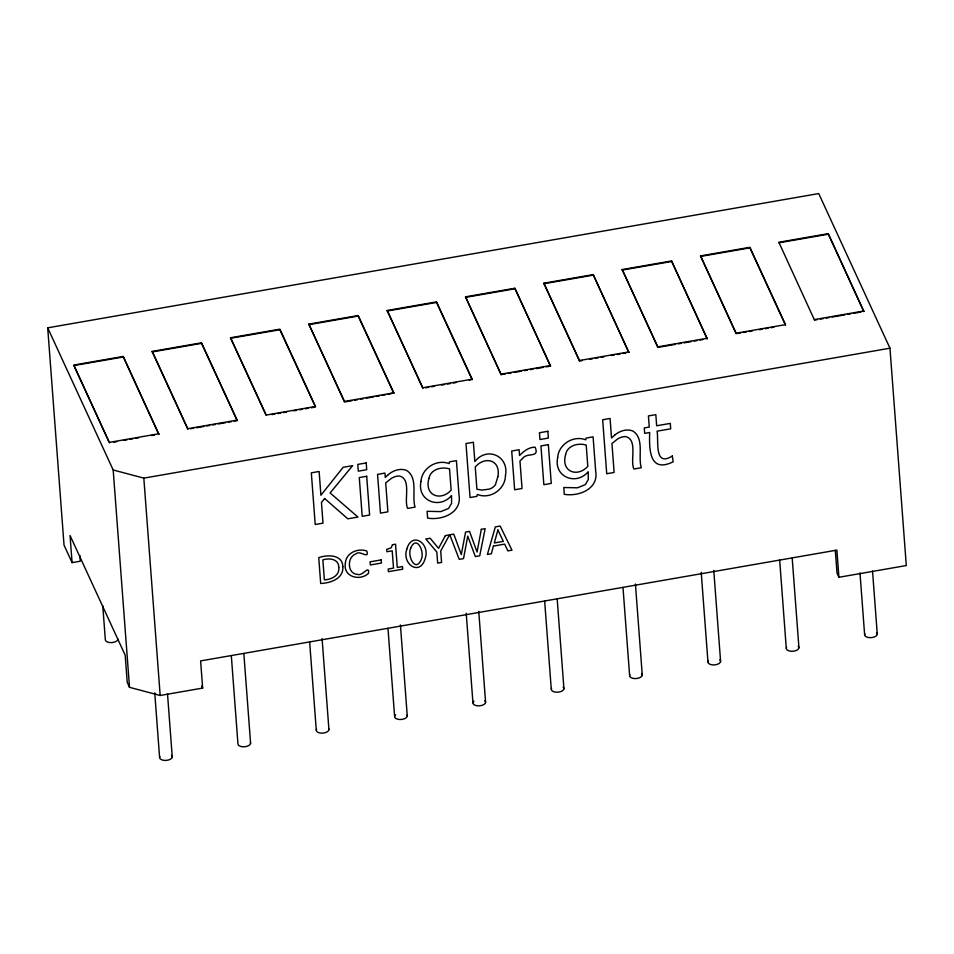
<?xml version="1.0" encoding="UTF-8"?>
<svg xmlns="http://www.w3.org/2000/svg" width="954" height="954" viewBox="0 0 954 954"><rect width="100%" height="100%" fill="white"/><g stroke="black" fill="none" stroke-linecap="round" stroke-linejoin="round"><path stroke-width="1.43" d="M79.874 555.478L80.303 561.202L72.087 562.633L64.037 545.187L47.7 327.83L818.723 193.567L889.963 348.198L906.3 565.543L838.912 577.277L837.016 573.151L835.299 550.279M123.185 356.45L158.841 434.308L123.185 356.45L73.84 365.048L109.495 442.906M152.175 351.406L201.521 342.808L237.129 420.118L187.783 428.716L152.175 351.406L187.831 429.264M230.51 337.764L279.856 329.166L315.464 406.476L266.118 415.073L230.51 337.764L266.118 415.073M351.752 400.716L344.501 401.98L308.846 324.121L358.191 315.524L393.799 392.833L388.039 394.396M422.837 388.338L387.181 310.479L436.527 301.881L472.147 379.191L469.285 380.241M465.516 296.837L501.172 374.695L465.516 296.837L514.862 288.239L550.518 366.097L514.862 288.239M582.417 360.54L579.507 361.053L543.852 283.195L593.197 274.597L628.853 352.455L593.197 274.597M675.265 344.37L657.843 347.411L622.187 269.553L671.533 260.955L707.188 338.813L671.533 260.955M700.522 255.91L749.868 247.313L785.488 324.634L736.142 333.22L700.522 255.91L736.178 333.769M828.203 233.67L863.859 311.529L828.203 233.67L778.858 242.268L814.513 320.127L817.423 319.614M123.221 356.987L73.875 365.585L108.875 441.571M152.211 351.943L201.556 343.345L237.176 420.666L234.267 421.167M230.546 338.3L279.892 329.714L315.512 407.024M308.881 324.658L358.227 316.072L393.847 393.382M387.217 311.016L436.562 302.43L472.182 379.74M465.552 297.374L514.898 288.788M543.899 283.732L593.245 275.146M622.235 270.089L671.58 261.503M700.57 256.447L749.916 247.861L785.524 325.171M778.905 242.805L828.251 234.219M109.448 442.358L158.793 433.76M308.846 324.121L344.454 401.431L393.799 392.833M472.147 379.191L422.801 387.789L387.181 310.479M501.136 374.147L550.482 365.549M543.852 283.195L579.472 360.505L628.817 351.919M622.187 269.553L657.807 346.862L707.152 338.276M814.477 319.578L863.823 310.992M113.848 442.143L116.746 441.642M124.008 440.378L126.906 439.866M129.804 439.365L132.713 438.852M135.611 438.351L138.521 437.85M151.579 435.573L154.476 435.072M190.728 428.751L193.626 428.251M196.536 427.738L203.786 426.474M206.696 425.973L209.594 425.472M212.503 424.959L215.401 424.458M218.299 423.958L225.561 422.694M228.459 422.181L231.369 421.68M271.973 414.608L274.871 414.096M277.769 413.595L280.679 413.094M283.577 412.581L286.486 412.08M293.737 410.816L296.646 410.315M299.544 409.803L302.442 409.302M305.352 408.789L308.249 408.288M311.159 407.787L314.057 407.275M354.661 400.203L357.559 399.702M360.469 399.201L363.367 398.689M366.264 398.188L373.527 396.924M376.425 396.411L379.334 395.91M382.232 395.409L385.142 394.896M425.734 387.825L428.644 387.324M431.542 386.811L434.452 386.31M441.702 385.046L444.612 384.545M447.509 384.033L450.407 383.532M453.317 383.031L456.215 382.518M502.627 374.433L505.525 373.932M508.434 373.431L511.332 372.919M514.23 372.418L521.492 371.154M524.39 370.653L527.3 370.14M530.197 369.639L533.107 369.126M536.005 368.626L543.267 367.362M546.165 366.861L549.063 366.348M589.667 359.276L592.565 358.776M595.475 358.275L598.373 357.762M601.282 357.261L604.18 356.748M611.442 355.484L614.34 354.983M617.238 354.483L620.148 353.97M623.045 353.469L625.955 352.956M678.163 343.869L681.073 343.368M683.97 342.856L691.221 341.592M694.13 341.091L697.028 340.578M699.938 340.077L702.836 339.576M737.633 333.518L740.531 333.006M743.44 332.505L746.338 331.992M749.248 331.491L752.146 330.99M759.408 329.726L762.306 329.213M765.203 328.713L768.113 328.2M771.011 327.699L773.921 327.198M820.321 319.113L823.23 318.612M826.128 318.099L829.026 317.599M831.936 317.086L844.994 314.82M847.903 314.307L850.801 313.806M853.699 313.294L860.961 312.03M47.7 327.83L113.18 469.988L143.827 478.133L889.963 348.198M72.087 562.633L70.036 535.468L125.189 655.195L127.228 682.36L129.517 687.333L160.177 695.478L202.653 688.084L200.614 660.907L836.873 550.112L838.912 577.277M201.699 686.021L202.653 688.084M872.528 571.005L877.275 634.16M859.983 572.949L864.622 634.637M792.202 558.221L798.939 647.802M779.668 560.153L786.287 648.279M713.759 570.385L720.604 661.444M701.214 572.328L707.951 661.909M635.424 584.027L642.269 675.086M622.986 587.437L629.616 675.551M557.196 599.148L563.933 688.728M544.651 601.08L551.281 689.193M478.753 611.311L485.598 702.371M466.208 613.255L472.945 702.836M400.418 624.953L407.263 716.013M387.98 628.364L394.61 716.478M322.082 638.596L328.927 729.655M309.645 642.006L316.275 730.12M243.854 653.705L250.592 743.297M231.309 655.648L237.94 743.762A6.344 3.244 -4.3 0 0 244.868 746.732A6.344 3.244 -4.3 0 0 250.425 742.45M167.499 693.785L172.257 756.939M143.827 478.133L160.177 695.478M154.739 692.795L159.592 757.404M113.18 469.988L129.517 687.333M102.782 605.885L105.322 639.657A6.344 3.244 -4.3 0 0 111.582 642.602A6.344 3.244 -4.3 0 0 117.974 639.025M171.517 755.329A6.344 3.244 -4.3 0 1 166.533 760.374A6.344 3.244 -4.3 0 1 159.867 756.558M328.76 728.808A6.344 3.244 -4.3 0 1 322.38 733.149A6.344 3.244 -4.3 0 1 316.537 729.273M407.108 715.166A6.344 3.244 -4.3 0 1 399.893 719.519A6.344 3.244 -4.3 0 1 395.564 714.82M484.859 700.761A6.344 3.244 -4.3 0 1 479.051 705.865A6.344 3.244 -4.3 0 1 473.899 701.178M563.194 687.119A6.344 3.244 -4.3 0 1 558.209 692.163A6.344 3.244 -4.3 0 1 551.555 688.347M641.529 673.476A6.344 3.244 -4.3 0 1 636.545 678.521A6.344 3.244 -4.3 0 1 629.89 674.705M719.865 659.834A6.344 3.244 -4.3 0 1 714.892 664.878A6.344 3.244 -4.3 0 1 708.226 661.062M798.2 646.192A6.344 3.244 -4.3 0 1 793.227 651.236A6.344 3.244 -4.3 0 1 786.561 647.42M876.547 632.562A6.344 3.244 -4.3 0 1 871.562 637.606A6.344 3.244 -4.3 0 1 864.896 633.778M345.408 563.039C342.665 576.753 359.753 581.546 368.482 573.378C369.651 563.945 362.317 576.788 357.523 574.368C352.741 574.511 349.498 569.848 349.45 565.412C348.937 560.69 351.251 555.455 355.949 553.833C359.932 549.838 369.639 559.867 366.801 551.018C357.977 547.811 346.016 552.819 345.408 563.039M420.976 481.472C416.898 500.886 439.496 509.746 451.54 495.555L451.6 503.318L448.571 508.47L440.772 511.606L427.106 511.308L427.619 518.105C442.096 520.622 462.249 512.739 458.993 494.995L456.417 460.651L449.441 461.867L449.131 463.608C436.67 458.826 421.859 468.116 420.976 481.472M557.661 457.67C553.57 477.083 576.168 485.944 588.213 471.753L588.284 479.516L585.255 484.668L577.456 487.804L563.778 487.506L564.291 494.303C578.768 496.819 598.921 488.937 595.678 471.193L593.09 436.849L586.126 438.065L585.816 439.806C573.354 435.024 558.531 444.314 557.661 457.67M338.777 567.213C340.018 575.489 331.3 579.603 324.36 579.853L322.857 559.915C329.011 557.768 338.801 558.817 338.777 567.213M342.832 566.569C343.869 578.696 330.43 583.097 320.687 583.478L318.743 557.649C327.222 554.596 342.45 554.274 342.832 566.569M428.93 478.467C424.041 495.615 440.688 501.625 451.135 490.177L449.537 468.915C441.607 466.411 430.588 469.201 428.93 478.467M565.603 454.664C560.713 471.813 577.373 477.823 587.807 466.375L586.209 445.113C578.279 442.608 567.26 445.399 565.603 454.664M406.75 549.301C401.694 564.518 420.297 576.621 425.257 558.281C430.278 543.124 411.699 530.996 406.75 549.301M410.673 548.288C407.036 555.943 415.562 573.342 421.298 559.366C424.971 551.674 416.385 534.228 410.673 548.288M497.905 476.535L495.448 484.68A10.649 8.991 -24.7 0 1 489.485 489.08L482.008 490.094L476.917 489.247L475.247 467.031C484.704 455.785 500.945 459.601 497.905 476.535M505.453 475.676C505.226 489.426 490.129 499.729 477.31 494.446L476.976 496.33L470.048 497.535L465.981 443.55L473.387 442.262L474.842 461.557C487.136 446.019 509.317 456.06 505.453 475.676M481.317 529.339L477.083 552.044L469.523 531.39L465.564 532.082L461.307 554.584L453.782 534.133L449.787 534.824L459.232 559.354L463.525 558.603L467.746 536.148L475.319 556.552L479.719 555.788L485.133 528.671L481.317 529.339M392.488 544.722L391.104 547.846L386.716 549.373L386.895 551.734L392.213 550.816L393.513 568.131L388.195 569.049L388.397 571.684L402.695 569.204L402.493 566.557L397.293 567.463L395.54 544.185L392.488 544.722M493.445 546.082L491.334 553.761L487.399 554.453L495.341 526.894L500.146 526.059L511.976 550.172L507.862 550.887L504.654 544.126L493.445 546.082M497.905 529.995L494.315 542.957L503.354 541.383L497.905 529.995M445.399 535.588L438.566 548.323L430.147 538.247L425.818 538.998L436.837 552.044L437.671 563.11L441.571 562.431L440.712 550.995L449.537 534.872L445.399 535.588M324.622 498.501L321.45 502.496L323.001 523.15L315.214 524.509L311.326 472.838L319.125 471.479L320.914 495.245L343.154 467.293L352.646 465.647L330.108 492.944L357.941 517.056L347.816 518.821L324.622 498.501M522.542 458.516L519.966 460.973L522.041 488.484L514.635 489.772L511.714 451.015L519.119 449.728L519.56 455.487C523.686 451.254 528.838 447.14 535.051 447.164C540.119 458.492 526.763 452.005 522.542 458.516M388.409 474.52L385.285 477.394L384.963 473.089L377.557 474.376L380.479 513.133L387.884 511.845L385.702 482.915L391.176 478.526A12.986 10.959 -24.7 0 1 399.285 475.974C411.961 478.968 403.542 499.968 407.656 508.41L415.062 507.111C411.532 495.925 418.508 477.918 406.547 470.394C400.346 467.961 393.286 470.394 388.409 474.52M614.65 435.119L611.538 437.993L610.071 418.46L602.666 419.748L606.72 473.733L614.126 472.445L611.955 443.515L617.429 439.126A12.986 10.959 -24.7 0 1 625.538 436.574C638.202 439.567 629.795 460.567 633.897 469.01L641.303 467.71C637.773 456.525 644.749 438.518 632.8 430.993C626.599 428.561 619.528 430.993 614.65 435.119M672.308 456.024C653.836 467.603 658.88 440.653 657.067 431.184L670.698 428.811L670.292 423.397L656.662 425.77L655.827 414.632L648.422 415.932L649.257 427.07L644.26 427.941L644.665 433.354L649.674 432.472C649.078 450.741 649.734 473.22 673.178 461.808L672.308 456.024M366.205 462.928L357.774 464.395L358.287 471.169L366.718 469.702L366.205 462.928M547.858 431.291L539.439 432.758L539.94 439.532L548.371 438.065L547.858 431.291M366.694 476.273L359.288 477.56L362.198 516.317L369.603 515.029L366.694 476.273M548.347 444.636L540.942 445.923L543.852 484.692L551.257 483.392L548.347 444.636M381.206 559.903L370.092 561.834L370.331 564.971L381.433 563.039L381.206 559.903"/></g></svg>
